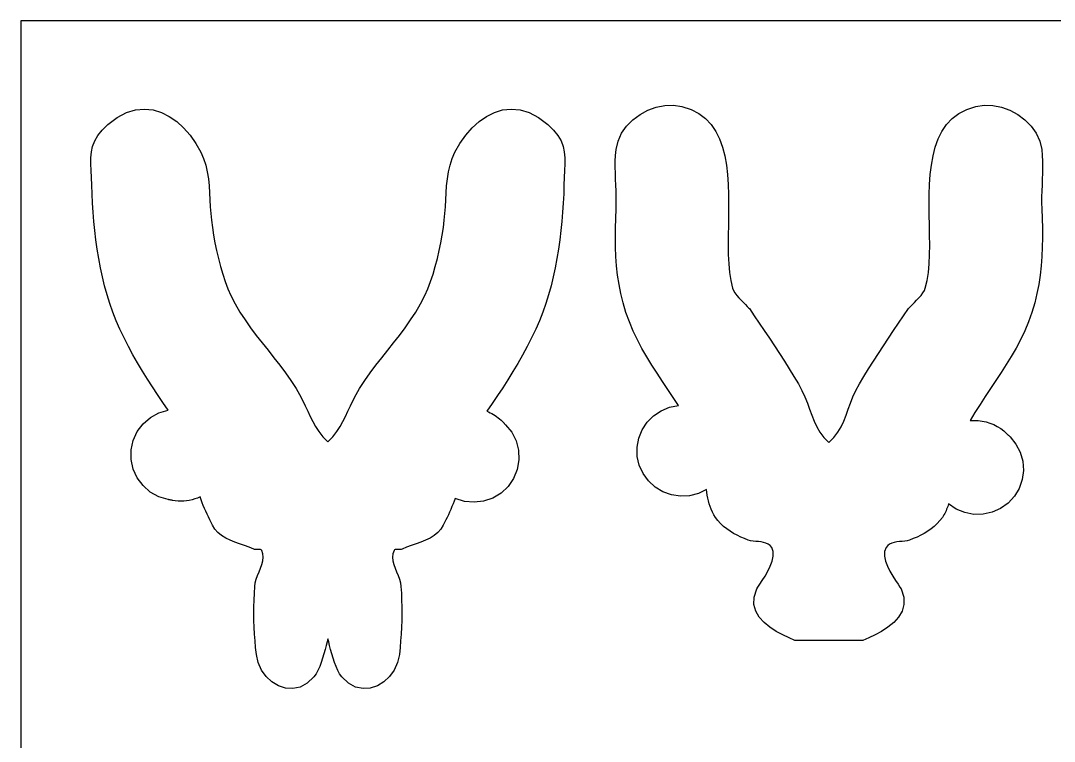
# Model space of a CAD drawing. Header units: inches. Extents: x 1 to 26.6, y 1 to 13.5.
# Drawn here: x 1 to 9.95, y 7.24 to 13.48 of the extents above; entities that cross this region are included whole.
import ezdxf

# ---------------------------------------------------------------- set-up
doc = ezdxf.new("R2010")
doc.units = ezdxf.units.IN
doc.layers.get('0').update_dxf_attribs({"linetype": 'CONTINUOUS'})

msp = doc.modelspace()

# ---------------------------------------------------------------- linework, layer by layer
at = {"color": 0, "linetype": 'CONTINUOUS'}
for p, q in [((26.6299, 13.4803), (1, 13.4803)), ((1, 13.4803), (1, 1)), ((1.9951, 12.7076), (2.0721, 12.715)), ((2.0721, 12.715), (2.1467, 12.7073)), ((5.1748, 12.7073), (5.2494, 12.715)), ((5.2494, 12.715), (5.3264, 12.7076)), ((6.4334, 12.7057), (6.5059, 12.7322)), ((6.5059, 12.7322), (6.5806, 12.7471)), ((6.5806, 12.7471), (6.6552, 12.7496)), ((6.6552, 12.7496), (6.7277, 12.7386)), ((6.7277, 12.7386), (6.8065, 12.7122)), ((9.1951, 12.7122), (9.2739, 12.7386)), ((9.2739, 12.7386), (9.3464, 12.7496)), ((9.3464, 12.7496), (9.4209, 12.7471)), ((9.4209, 12.7471), (9.4956, 12.7322)), ((9.4956, 12.7322), (9.5681, 12.7057)), ((1.7559, 12.5816), (1.8366, 12.6422)), ((1.8366, 12.6422), (1.9165, 12.6838)), ((1.9165, 12.6838), (1.9951, 12.7076)), ((2.1467, 12.7073), (2.2185, 12.6858)), ((2.2185, 12.6858), (2.287, 12.6519)), ((2.287, 12.6519), (2.3515, 12.6068)), ((4.97, 12.6068), (5.0345, 12.6519)), ((5.0345, 12.6519), (5.103, 12.6858)), ((5.103, 12.6858), (5.1748, 12.7073)), ((5.3264, 12.7076), (5.405, 12.6838)), ((5.405, 12.6838), (5.4849, 12.6422)), ((5.4849, 12.6422), (5.5655, 12.5816)), ((6.3028, 12.6227), (6.365, 12.6689)), ((6.365, 12.6689), (6.4334, 12.7057)), ((6.8065, 12.7122), (6.8745, 12.6766)), ((6.8745, 12.6766), (6.9324, 12.6324)), ((6.9324, 12.6324), (6.9811, 12.5805)), ((9.0204, 12.5805), (9.0692, 12.6324)), ((9.0692, 12.6324), (9.1271, 12.6766)), ((9.1271, 12.6766), (9.1951, 12.7122)), ((9.5681, 12.7057), (9.6366, 12.6689)), ((9.6366, 12.6689), (9.6987, 12.6227)), ((1.7059, 12.5329), (1.7559, 12.5816)), ((2.3515, 12.6068), (2.4116, 12.5518)), ((2.4116, 12.5518), (2.4668, 12.4883)), ((4.8547, 12.4883), (4.9099, 12.5518)), ((4.9099, 12.5518), (4.97, 12.6068)), ((5.5655, 12.5816), (5.6155, 12.5329)), ((6.2052, 12.5064), (6.2489, 12.5681)), ((6.2489, 12.5681), (6.3028, 12.6227)), ((6.9811, 12.5805), (7.0214, 12.5217)), ((8.9802, 12.5217), (9.0204, 12.5805)), ((9.6987, 12.6227), (9.7527, 12.5681)), ((9.7527, 12.5681), (9.7964, 12.5064)), ((1.6411, 12.4389), (1.6682, 12.4856)), ((1.6682, 12.4856), (1.7059, 12.5329)), ((2.4668, 12.4883), (2.5164, 12.4177)), ((4.8051, 12.4177), (4.8547, 12.4883)), ((5.6155, 12.5329), (5.6532, 12.4856)), ((5.6532, 12.4856), (5.6803, 12.4389)), ((6.174, 12.4381), (6.2052, 12.5064)), ((7.0214, 12.5217), (7.054, 12.4565)), ((7.054, 12.4565), (7.0796, 12.3857)), ((8.922, 12.3857), (8.9476, 12.4565)), ((8.9476, 12.4565), (8.9802, 12.5217)), ((9.7964, 12.5064), (9.8276, 12.4381)), ((1.6126, 12.3435), (1.6232, 12.3918)), ((1.6232, 12.3918), (1.6411, 12.4389)), ((2.5164, 12.4177), (2.56, 12.3413)), ((4.7615, 12.3413), (4.8051, 12.4177)), ((5.6803, 12.4389), (5.6982, 12.3918)), ((5.6982, 12.3918), (5.7089, 12.3435)), ((6.1527, 12.3137), (6.1573, 12.3648)), ((6.1573, 12.3648), (6.174, 12.4381)), ((7.0796, 12.3857), (7.0992, 12.3102)), ((8.9024, 12.3102), (8.922, 12.3857)), ((9.8276, 12.4381), (9.8443, 12.3648)), ((9.8443, 12.3648), (9.8489, 12.3137)), ((1.6075, 12.2406), (1.6079, 12.2934)), ((1.6079, 12.2934), (1.6126, 12.3435)), ((2.56, 12.3413), (2.5844, 12.2861)), ((2.5844, 12.2861), (2.6027, 12.2291)), ((4.7188, 12.2291), (4.7372, 12.2861)), ((4.7372, 12.2861), (4.7615, 12.3413)), ((5.7089, 12.3435), (5.7135, 12.2934)), ((5.7135, 12.2934), (5.714, 12.2406)), ((6.1504, 12.2626), (6.1527, 12.3137)), ((7.0992, 12.3102), (7.1133, 12.2306)), ((8.8882, 12.2306), (8.9024, 12.3102)), ((9.8489, 12.3137), (9.8511, 12.2626)), ((1.6097, 12.1842), (1.6075, 12.2406)), ((1.6128, 12.1233), (1.6097, 12.1842)), ((2.6027, 12.2291), (2.6161, 12.1704)), ((4.7053, 12.1704), (4.7188, 12.2291)), ((5.7118, 12.1842), (5.7086, 12.1233)), ((5.714, 12.2406), (5.7118, 12.1842)), ((6.1499, 12.2114), (6.1504, 12.2626)), ((6.1508, 12.1601), (6.1499, 12.2114)), ((7.1133, 12.2306), (7.1229, 12.1477)), ((8.8786, 12.1477), (8.8882, 12.2306)), ((9.8517, 12.2114), (9.8508, 12.1601)), ((9.8511, 12.2626), (9.8517, 12.2114)), ((1.6154, 12.0573), (1.6128, 12.1233)), ((2.6161, 12.1704), (2.6256, 12.1106)), ((2.6256, 12.1106), (2.6321, 12.0502)), ((4.6895, 12.0502), (4.6958, 12.1106)), ((4.6958, 12.1106), (4.7053, 12.1704)), ((5.7086, 12.1233), (5.706, 12.0573)), ((6.1525, 12.1087), (6.1508, 12.1601)), ((6.1547, 12.0574), (6.1525, 12.1087)), ((7.1229, 12.1477), (7.1287, 12.0623)), ((8.8728, 12.0623), (8.8786, 12.1477)), ((9.8491, 12.1087), (9.8469, 12.0574)), ((9.8508, 12.1601), (9.8491, 12.1087)), ((1.618, 11.9799), (1.6154, 12.0573)), ((2.6321, 12.0502), (2.6364, 11.9894)), ((4.6851, 11.9894), (4.6895, 12.0502)), ((5.706, 12.0573), (5.7034, 11.9799)), ((6.1567, 12.0059), (6.1547, 12.0574)), ((6.1581, 11.9546), (6.1567, 12.0059)), ((7.1287, 12.0623), (7.1316, 11.975)), ((8.87, 11.975), (8.8728, 12.0623)), ((9.8449, 12.0059), (9.8434, 11.9546)), ((9.8469, 12.0574), (9.8449, 12.0059)), ((1.6218, 11.9015), (1.618, 11.9799)), ((2.6364, 11.9894), (2.6396, 11.9288)), ((2.6396, 11.9288), (2.6426, 11.8688)), ((4.6789, 11.8688), (4.6819, 11.9288)), ((4.6819, 11.9288), (4.6851, 11.9894)), ((5.7034, 11.9799), (5.6997, 11.9015)), ((6.1584, 11.9032), (6.1581, 11.9546)), ((7.1316, 11.975), (7.1322, 11.8867)), ((8.8694, 11.8867), (8.87, 11.975)), ((9.8434, 11.9546), (9.8431, 11.9032)), ((1.627, 11.8222), (1.6218, 11.9015)), ((1.6335, 11.7424), (1.627, 11.8222)), ((2.6426, 11.8688), (2.6465, 11.8097)), ((4.675, 11.8097), (4.6789, 11.8688)), ((5.6946, 11.8222), (5.688, 11.7424)), ((5.6997, 11.9015), (5.6946, 11.8222)), ((6.1541, 11.7669), (6.1573, 11.852)), ((6.1573, 11.852), (6.1584, 11.9032)), ((7.1322, 11.8867), (7.1314, 11.798)), ((8.8702, 11.798), (8.8694, 11.8867)), ((9.8431, 11.9032), (9.8443, 11.852)), ((9.8443, 11.852), (9.8475, 11.7669)), ((1.6416, 11.6622), (1.6335, 11.7424)), ((2.6465, 11.8097), (2.6521, 11.7521)), ((2.6521, 11.7521), (2.6603, 11.6893)), ((4.6611, 11.6893), (4.6694, 11.7521)), ((4.6694, 11.7521), (4.675, 11.8097)), ((5.688, 11.7424), (5.6799, 11.6622)), ((6.152, 11.6831), (6.1541, 11.7669)), ((7.1314, 11.798), (7.1298, 11.7097)), ((8.8718, 11.7097), (8.8702, 11.798)), ((9.8475, 11.7669), (9.8496, 11.6831)), ((1.6513, 11.5819), (1.6416, 11.6622)), ((2.6603, 11.6893), (2.6705, 11.6241)), ((4.6509, 11.6241), (4.6611, 11.6893)), ((5.6799, 11.6622), (5.6702, 11.5819)), ((6.1514, 11.6005), (6.152, 11.6831)), ((7.1298, 11.7097), (7.1283, 11.6226)), ((8.8732, 11.6226), (8.8718, 11.7097)), ((9.8496, 11.6831), (9.8502, 11.6005)), ((1.6627, 11.5015), (1.6513, 11.5819)), ((2.6705, 11.6241), (2.6825, 11.557)), ((2.6825, 11.557), (2.6965, 11.489)), ((4.625, 11.489), (4.639, 11.557)), ((4.639, 11.557), (4.6509, 11.6241)), ((5.6702, 11.5819), (5.6587, 11.5015)), ((6.1524, 11.5189), (6.1514, 11.6005)), ((7.1283, 11.6226), (7.1278, 11.5373)), ((8.8738, 11.5373), (8.8732, 11.6226)), ((9.8502, 11.6005), (9.8492, 11.5189)), ((1.6759, 11.4213), (1.6627, 11.5015)), ((2.6965, 11.489), (2.7123, 11.4206)), ((4.6092, 11.4206), (4.625, 11.489)), ((5.6587, 11.5015), (5.6455, 11.4213)), ((6.1557, 11.438), (6.1524, 11.5189)), ((7.1278, 11.5373), (7.129, 11.4547)), ((8.8726, 11.4547), (8.8738, 11.5373)), ((9.8492, 11.5189), (9.8458, 11.438)), ((1.691, 11.3415), (1.6759, 11.4213)), ((2.7123, 11.4206), (2.7301, 11.3528)), ((4.5914, 11.3528), (4.6092, 11.4206)), ((5.6455, 11.4213), (5.6304, 11.3415)), ((6.1616, 11.3575), (6.1557, 11.438)), ((7.129, 11.4547), (7.1325, 11.3754)), ((7.1325, 11.3754), (7.1393, 11.3002)), ((8.8623, 11.3002), (8.8691, 11.3754)), ((8.8691, 11.3754), (8.8726, 11.4547)), ((9.8458, 11.438), (9.84, 11.3575)), ((1.7082, 11.2622), (1.691, 11.3415)), ((2.7301, 11.3528), (2.7498, 11.2861)), ((2.7498, 11.2861), (2.7716, 11.2214)), ((4.5499, 11.2214), (4.5717, 11.2861)), ((4.5717, 11.2861), (4.5914, 11.3528)), ((5.6304, 11.3415), (5.6132, 11.2622)), ((6.1704, 11.2773), (6.1616, 11.3575)), ((7.1393, 11.3002), (7.15, 11.2299)), ((8.8516, 11.2299), (8.8623, 11.3002)), ((9.84, 11.3575), (9.8311, 11.2773)), ((1.7275, 11.1838), (1.7082, 11.2622)), ((2.7716, 11.2214), (2.7952, 11.1593)), ((4.5263, 11.1593), (4.5499, 11.2214)), ((5.6132, 11.2622), (5.594, 11.1838)), ((6.1826, 11.1971), (6.1704, 11.2773)), ((6.1984, 11.1167), (6.1826, 11.1971)), ((7.15, 11.2299), (7.1656, 11.1651)), ((8.8359, 11.1651), (8.8516, 11.2299)), ((9.819, 11.1971), (9.8031, 11.1167)), ((9.8311, 11.2773), (9.819, 11.1971)), ((1.749, 11.1064), (1.7275, 11.1838)), ((1.7727, 11.0301), (1.749, 11.1064)), ((2.7952, 11.1593), (2.8208, 11.1006)), ((4.5006, 11.1006), (4.5263, 11.1593)), ((5.5725, 11.1064), (5.5487, 11.0301)), ((5.594, 11.1838), (5.5725, 11.1064)), ((6.2183, 11.0357), (6.1984, 11.1167)), ((7.1656, 11.1651), (7.174, 11.1449)), ((7.174, 11.1449), (7.1869, 11.1235)), ((7.1869, 11.1235), (7.2031, 11.1017)), ((8.7984, 11.1017), (8.8147, 11.1235)), ((8.8147, 11.1235), (8.8276, 11.1449)), ((8.8276, 11.1449), (8.8359, 11.1651)), ((9.8031, 11.1167), (9.7832, 11.0357)), ((1.7989, 10.9552), (1.7727, 11.0301)), ((2.8208, 11.1006), (2.858, 11.0277)), ((2.858, 11.0277), (2.8992, 10.9572)), ((4.4223, 10.9572), (4.4634, 11.0277)), ((4.4634, 11.0277), (4.5006, 11.1006)), ((5.5487, 11.0301), (5.5226, 10.9552)), ((6.2428, 10.9541), (6.2183, 11.0357)), ((7.2031, 11.1017), (7.2216, 11.0799)), ((7.2216, 11.0799), (7.2409, 11.0589)), ((7.2409, 11.0589), (7.2601, 11.0393)), ((7.2601, 11.0393), (7.278, 11.0216)), ((7.278, 11.0216), (7.2933, 11.0066)), ((8.7082, 11.0066), (8.7235, 11.0216)), ((8.7235, 11.0216), (8.7415, 11.0393)), ((8.7415, 11.0393), (8.7606, 11.0589)), ((8.7606, 11.0589), (8.78, 11.0799)), ((8.78, 11.0799), (8.7984, 11.1017)), ((9.7832, 11.0357), (9.7587, 10.9541)), ((1.8275, 10.8819), (1.7989, 10.9552)), ((2.8992, 10.9572), (2.9437, 10.8885)), ((4.3777, 10.8885), (4.4223, 10.9572)), ((5.5226, 10.9552), (5.494, 10.8819)), ((6.2721, 10.8716), (6.2428, 10.9541)), ((7.2933, 11.0066), (7.305, 10.9948)), ((7.305, 10.9948), (7.3118, 10.9869)), ((7.3118, 10.9869), (7.354, 10.925)), ((7.354, 10.925), (7.3971, 10.8616)), ((8.6045, 10.8616), (8.6476, 10.925)), ((8.6476, 10.925), (8.6898, 10.9869)), ((8.6898, 10.9869), (8.6966, 10.9948)), ((8.6966, 10.9948), (8.7082, 11.0066)), ((9.7587, 10.9541), (9.7295, 10.8716)), ((1.8586, 10.8102), (1.8275, 10.8819)), ((2.9437, 10.8885), (2.991, 10.8215)), ((4.3304, 10.8215), (4.3777, 10.8885)), ((5.494, 10.8819), (5.4628, 10.8102)), ((6.3049, 10.7924), (6.2721, 10.8716)), ((7.3971, 10.8616), (7.4407, 10.7969)), ((8.5608, 10.7969), (8.6045, 10.8616)), ((9.7295, 10.8716), (9.6972, 10.7935)), ((1.895, 10.7343), (1.8586, 10.8102)), ((2.991, 10.8215), (3.0404, 10.7556)), ((3.0404, 10.7556), (3.091, 10.6905)), ((4.2304, 10.6905), (4.2811, 10.7556)), ((4.2811, 10.7556), (4.3304, 10.8215)), ((5.4628, 10.8102), (5.4259, 10.7331)), ((6.3415, 10.7157), (6.3049, 10.7924)), ((7.4407, 10.7969), (7.4847, 10.7313)), ((8.5169, 10.7313), (8.5608, 10.7969)), ((9.6972, 10.7935), (9.6612, 10.7179)), ((1.9328, 10.66), (1.895, 10.7343)), ((1.972, 10.5874), (1.9328, 10.66)), ((3.091, 10.6905), (3.1423, 10.6259)), ((4.1792, 10.6259), (4.2304, 10.6905)), ((5.3876, 10.6578), (5.3477, 10.5843)), ((5.4259, 10.7331), (5.3876, 10.6578)), ((6.381, 10.6412), (6.3415, 10.7157)), ((7.4847, 10.7313), (7.5286, 10.665)), ((7.5286, 10.665), (7.5722, 10.5984)), ((8.4294, 10.5984), (8.473, 10.665)), ((8.473, 10.665), (8.5169, 10.7313)), ((9.6612, 10.7179), (9.6223, 10.6445)), ((2.0125, 10.5162), (1.972, 10.5874)), ((3.1423, 10.6259), (3.1936, 10.5614)), ((4.1278, 10.5614), (4.1792, 10.6259)), ((5.3477, 10.5843), (5.3065, 10.5121)), ((6.4232, 10.5685), (6.381, 10.6412)), ((6.4674, 10.4972), (6.4232, 10.5685)), ((7.5722, 10.5984), (7.615, 10.532)), ((8.3866, 10.532), (8.4294, 10.5984)), ((9.5808, 10.5727), (9.5374, 10.5023)), ((9.6223, 10.6445), (9.5808, 10.5727)), ((2.0543, 10.4464), (2.0125, 10.5162)), ((3.1936, 10.5614), (3.2443, 10.4965)), ((3.2443, 10.4965), (3.2935, 10.4308)), ((4.0279, 10.4308), (4.0772, 10.4965)), ((4.0772, 10.4965), (4.1278, 10.5614)), ((5.3065, 10.5121), (5.2641, 10.4411)), ((6.513, 10.4268), (6.4674, 10.4972)), ((7.615, 10.532), (7.6569, 10.4658)), ((8.3447, 10.4658), (8.3866, 10.532)), ((9.5374, 10.5023), (9.4926, 10.4329)), ((2.0972, 10.3774), (2.0543, 10.4464)), ((3.2935, 10.4308), (3.3407, 10.3642)), ((3.9807, 10.3642), (4.0279, 10.4308)), ((5.2641, 10.4411), (5.2204, 10.3714)), ((6.5594, 10.3571), (6.513, 10.4268)), ((7.6569, 10.4658), (7.6975, 10.4003)), ((7.6975, 10.4003), (7.7365, 10.3358)), ((8.2651, 10.3358), (8.3041, 10.4003)), ((8.3041, 10.4003), (8.3447, 10.4658)), ((9.4926, 10.4329), (9.447, 10.3642)), ((2.141, 10.3094), (2.0972, 10.3774)), ((2.1859, 10.2419), (2.141, 10.3094)), ((3.3407, 10.3642), (3.3852, 10.296)), ((3.9362, 10.296), (3.9807, 10.3642)), ((5.1757, 10.3023), (5.1302, 10.2339)), ((5.2204, 10.3714), (5.1757, 10.3023)), ((6.6061, 10.2876), (6.5594, 10.3571)), ((7.7365, 10.3358), (7.7675, 10.2786)), ((8.2341, 10.2786), (8.2651, 10.3358)), ((9.447, 10.3642), (9.4008, 10.2957)), ((2.2316, 10.1749), (2.1859, 10.2419)), ((3.3852, 10.296), (3.4161, 10.2432)), ((3.4161, 10.2432), (3.4424, 10.1931)), ((3.8792, 10.1931), (3.9053, 10.2432)), ((3.9053, 10.2432), (3.9362, 10.296)), ((5.1302, 10.2339), (5.0838, 10.1659)), ((6.6526, 10.2179), (6.6061, 10.2876)), ((6.6982, 10.1477), (6.6526, 10.2179)), ((7.7675, 10.2786), (7.7929, 10.2228)), ((7.7929, 10.2228), (7.8143, 10.1683)), ((8.1873, 10.1683), (8.2087, 10.2228)), ((8.2087, 10.2228), (8.2341, 10.2786)), ((9.355, 10.2271), (9.3099, 10.158)), ((9.4008, 10.2957), (9.355, 10.2271)), ((2.2779, 10.1081), (2.2316, 10.1749)), ((3.4424, 10.1931), (3.4653, 10.1452)), ((3.4653, 10.1452), (3.4865, 10.0991)), ((3.835, 10.0991), (3.8561, 10.1452)), ((3.8561, 10.1452), (3.8792, 10.1931)), ((5.0838, 10.1659), (5.0367, 10.0981)), ((6.5476, 10.1033), (6.6207, 10.1331)), ((6.6207, 10.1331), (6.6982, 10.1477)), ((7.8143, 10.1683), (7.8335, 10.1153)), ((8.168, 10.1153), (8.1873, 10.1683)), ((9.3099, 10.158), (9.266, 10.0881)), ((2.0606, 9.989), (2.124, 10.044)), ((2.124, 10.044), (2.1975, 10.0843)), ((2.1975, 10.0843), (2.2779, 10.1081)), ((3.4865, 10.0991), (3.5074, 10.0542)), ((3.5074, 10.0542), (3.5296, 10.0101)), ((3.7919, 10.0101), (3.8141, 10.0542)), ((3.8141, 10.0542), (3.835, 10.0991)), ((5.0367, 10.0981), (5.0518, 10.0919)), ((5.0518, 10.0919), (5.0666, 10.0851)), ((5.0666, 10.0851), (5.0811, 10.0776)), ((5.0811, 10.0776), (5.0953, 10.0696)), ((5.0953, 10.0696), (5.1093, 10.0609)), ((5.1093, 10.0609), (5.1227, 10.0517)), ((5.1227, 10.0517), (5.1358, 10.042)), ((5.1358, 10.042), (5.1485, 10.0317)), ((5.1485, 10.0317), (5.1608, 10.0208)), ((6.4262, 10.0035), (6.4819, 10.0596)), ((6.4819, 10.0596), (6.5476, 10.1033)), ((7.8335, 10.1153), (7.8523, 10.0635)), ((7.8523, 10.0635), (7.8724, 10.0133)), ((8.1292, 10.0133), (8.1493, 10.0635)), ((8.1493, 10.0635), (8.168, 10.1153)), ((9.266, 10.0881), (9.224, 10.0171)), ((2.0104, 9.9218), (2.0606, 9.989)), ((3.5296, 10.0101), (3.5546, 9.9663)), ((3.5546, 9.9663), (3.5838, 9.9224)), ((3.7378, 9.9224), (3.767, 9.9663)), ((3.767, 9.9663), (3.7919, 10.0101)), ((5.1608, 10.0208), (5.1726, 10.0095)), ((5.1726, 10.0095), (5.1754, 10.0067)), ((5.1754, 10.0067), (5.1782, 10.004)), ((5.1782, 10.004), (5.1809, 10.0011)), ((5.1809, 10.0011), (5.1837, 9.9983)), ((5.1837, 9.9983), (5.1866, 9.9956)), ((5.1866, 9.9956), (5.1893, 9.9928)), ((5.1893, 9.9928), (5.1921, 9.99)), ((5.1921, 9.99), (5.1949, 9.9872)), ((5.1949, 9.9872), (5.1977, 9.9845)), ((5.1977, 9.9845), (5.2004, 9.9817)), ((5.2004, 9.9817), (5.253, 9.9165)), ((6.3828, 9.9376), (6.4262, 10.0035)), ((7.8724, 10.0133), (7.8955, 9.9645)), ((7.8955, 9.9645), (7.9235, 9.917)), ((8.0781, 9.917), (8.106, 9.9645)), ((8.106, 9.9645), (8.1292, 10.0133)), ((9.224, 10.0171), (9.2589, 10.0191)), ((9.2589, 10.0191), (9.2937, 10.0179)), ((9.2937, 10.0179), (9.3283, 10.0138)), ((9.3283, 10.0138), (9.3625, 10.0066)), ((9.3625, 10.0066), (9.3959, 9.9964)), ((9.3959, 9.9964), (9.4282, 9.9831)), ((9.4282, 9.9831), (9.4593, 9.9672)), ((9.4593, 9.9672), (9.4887, 9.9485)), ((9.4887, 9.9485), (9.5166, 9.9274)), ((1.9755, 9.8455), (2.0104, 9.9218)), ((3.5838, 9.9224), (3.6186, 9.8779)), ((3.6186, 9.8779), (3.6607, 9.8324)), ((3.6607, 9.8324), (3.7029, 9.8779)), ((3.7029, 9.8779), (3.7378, 9.9224)), ((5.253, 9.9165), (5.2906, 9.8417)), ((6.3395, 9.7866), (6.3535, 9.8643)), ((6.3535, 9.8643), (6.3828, 9.9376)), ((7.9235, 9.917), (7.958, 9.8709)), ((7.958, 9.8709), (8.0007, 9.8264)), ((8.0008, 9.8264), (8.0435, 9.8709)), ((8.0435, 9.8709), (8.0781, 9.917)), ((9.5166, 9.9274), (9.5423, 9.9038)), ((9.5423, 9.9038), (9.5451, 9.901)), ((9.5451, 9.901), (9.5478, 9.8982)), ((9.5478, 9.8982), (9.5506, 9.8954)), ((9.5506, 9.8954), (9.5534, 9.8926)), ((9.5534, 9.8926), (9.5563, 9.8899)), ((9.5563, 9.8899), (9.559, 9.8871)), ((9.559, 9.8871), (9.5618, 9.8843)), ((9.5618, 9.8843), (9.5646, 9.8816)), ((9.5646, 9.8816), (9.5673, 9.8787)), ((9.5673, 9.8787), (9.5701, 9.8759)), ((9.5701, 9.8759), (9.6207, 9.8139)), ((1.9574, 9.6797), (1.9576, 9.7635)), ((1.9576, 9.7635), (1.9755, 9.8455)), ((5.2906, 9.8417), (5.3116, 9.7605)), ((5.3116, 9.7605), (5.3149, 9.6769)), ((6.3411, 9.7076), (6.3395, 9.7866)), ((8.0007, 9.8264), (8.0008, 9.8264)), ((9.6207, 9.8139), (9.6577, 9.7427)), ((1.9751, 9.5977), (1.9574, 9.6797)), ((5.3149, 9.6769), (5.3004, 9.5944)), ((6.3585, 9.6306), (6.3411, 9.7076)), ((9.6577, 9.7427), (9.6795, 9.6656)), ((2.0097, 9.5212), (1.9751, 9.5977)), ((5.3004, 9.5944), (5.2689, 9.5168)), ((6.3909, 9.5586), (6.3585, 9.6306)), ((9.6852, 9.5856), (9.6747, 9.5062)), ((9.6795, 9.6656), (9.6852, 9.5856)), ((2.0596, 9.454), (2.0097, 9.5212)), ((5.2689, 9.5168), (5.2216, 9.4477)), ((6.4371, 9.4946), (6.3909, 9.5586)), ((6.495, 9.4409), (6.4371, 9.4946)), ((9.6747, 9.5062), (9.6482, 9.4306)), ((2.1227, 9.3986), (2.0596, 9.454)), ((5.2216, 9.4477), (5.1606, 9.3901)), ((6.5626, 9.4), (6.495, 9.4409)), ((6.9409, 9.4219), (6.8702, 9.3869)), ((6.944, 9.3965), (6.9409, 9.4219)), ((9.6482, 9.4306), (9.6071, 9.3619)), ((2.1961, 9.358), (2.1227, 9.3986)), ((2.2765, 9.334), (2.1961, 9.358)), ((2.2803, 9.3332), (2.2765, 9.334)), ((2.2842, 9.3325), (2.2803, 9.3332)), ((2.288, 9.3318), (2.2842, 9.3325)), ((2.2919, 9.331), (2.288, 9.3318)), ((2.2957, 9.3303), (2.2919, 9.331)), ((2.2997, 9.3296), (2.2957, 9.3303)), ((2.3035, 9.3289), (2.2997, 9.3296)), ((2.3074, 9.3281), (2.3035, 9.3289)), ((2.3112, 9.3274), (2.3074, 9.3281)), ((2.3151, 9.3267), (2.3112, 9.3274)), ((2.3393, 9.3229), (2.3151, 9.3267)), ((2.3635, 9.3206), (2.3393, 9.3229)), ((2.3879, 9.3199), (2.3635, 9.3206)), ((2.4123, 9.3207), (2.3879, 9.3199)), ((2.4366, 9.323), (2.4123, 9.3207)), ((2.4607, 9.3268), (2.4366, 9.323)), ((2.4845, 9.332), (2.4607, 9.3268)), ((2.5079, 9.3388), (2.4845, 9.332)), ((2.5309, 9.3469), (2.5079, 9.3388)), ((2.5533, 9.3565), (2.5309, 9.3469)), ((2.5622, 9.3312), (2.5533, 9.3565)), ((2.5717, 9.3063), (2.5622, 9.3312)), ((4.7548, 9.3192), (4.7456, 9.2955)), ((4.7634, 9.3429), (4.7548, 9.3192)), ((4.8433, 9.3175), (4.7634, 9.3429)), ((4.9267, 9.3096), (4.8433, 9.3175)), ((5.0098, 9.3195), (4.9267, 9.3096)), ((5.0891, 9.3468), (5.0098, 9.3195)), ((5.1606, 9.3901), (5.0891, 9.3468)), ((6.6369, 9.3734), (6.5626, 9.4)), ((6.715, 9.3621), (6.6369, 9.3734)), ((6.7939, 9.3667), (6.715, 9.3621)), ((6.8702, 9.3869), (6.7939, 9.3667)), ((6.9476, 9.3714), (6.944, 9.3965)), ((6.9521, 9.3464), (6.9476, 9.3714)), ((6.9575, 9.3216), (6.9521, 9.3464)), ((6.9641, 9.2972), (6.9575, 9.3216)), ((9.6071, 9.3619), (9.5528, 9.3029)), ((2.5818, 9.2815), (2.5717, 9.3063)), ((2.5924, 9.2568), (2.5818, 9.2815)), ((2.6034, 9.2323), (2.5924, 9.2568)), ((2.6147, 9.2078), (2.6034, 9.2323)), ((4.7151, 9.2257), (4.7043, 9.2026)), ((4.7256, 9.2489), (4.7151, 9.2257)), ((4.7358, 9.2722), (4.7256, 9.2489)), ((4.7456, 9.2955), (4.7358, 9.2722)), ((6.9719, 9.2729), (6.9641, 9.2972)), ((6.981, 9.2491), (6.9719, 9.2729)), ((6.9917, 9.2256), (6.981, 9.2491)), ((7.0041, 9.2025), (6.9917, 9.2256)), ((9.0098, 9.2255), (9.0039, 9.214)), ((9.0153, 9.2373), (9.0098, 9.2255)), ((9.0205, 9.2491), (9.0153, 9.2373)), ((9.0252, 9.2609), (9.0205, 9.2491)), ((9.0297, 9.2728), (9.0252, 9.2609)), ((9.0337, 9.2849), (9.0297, 9.2728)), ((9.0374, 9.297), (9.0337, 9.2849)), ((9.1035, 9.2518), (9.0374, 9.297)), ((9.1775, 9.2208), (9.1035, 9.2518)), ((9.4146, 9.2235), (9.3363, 9.2064)), ((9.4877, 9.2561), (9.4146, 9.2235)), ((9.5528, 9.3029), (9.4877, 9.2561)), ((2.6262, 9.1835), (2.6147, 9.2078)), ((2.6379, 9.1593), (2.6262, 9.1835)), ((2.6496, 9.1351), (2.6379, 9.1593)), ((2.661, 9.1109), (2.6496, 9.1351)), ((4.6714, 9.1339), (4.6604, 9.1109)), ((4.6823, 9.1568), (4.6714, 9.1339)), ((4.6933, 9.1797), (4.6823, 9.1568)), ((4.7043, 9.2026), (4.6933, 9.1797)), ((7.0181, 9.1797), (7.0041, 9.2025)), ((7.0394, 9.1511), (7.0181, 9.1797)), ((7.0628, 9.1249), (7.0394, 9.1511)), ((8.9622, 9.1511), (8.9387, 9.1249)), ((8.9834, 9.1797), (8.9622, 9.1511)), ((8.9907, 9.191), (8.9834, 9.1797)), ((8.9975, 9.2024), (8.9907, 9.191)), ((9.0039, 9.214), (8.9975, 9.2024)), ((9.2561, 9.2054), (9.1775, 9.2208)), ((9.3363, 9.2064), (9.2561, 9.2054)), ((2.6819, 9.0765), (2.661, 9.1109)), ((2.7086, 9.0471), (2.6819, 9.0765)), ((2.7403, 9.022), (2.7086, 9.0471)), ((4.6128, 9.0471), (4.5811, 9.022)), ((4.6396, 9.0765), (4.6128, 9.0471)), ((4.6604, 9.1109), (4.6396, 9.0765)), ((7.0883, 9.1009), (7.0628, 9.1249)), ((7.1156, 9.079), (7.0883, 9.1009)), ((7.1444, 9.059), (7.1156, 9.079)), ((7.1745, 9.0406), (7.1444, 9.059)), ((8.8572, 9.059), (8.8271, 9.0406)), ((8.8859, 9.079), (8.8572, 9.059)), ((8.9132, 9.1009), (8.8859, 9.079)), ((8.9387, 9.1249), (8.9132, 9.1009)), ((2.7759, 9.0005), (2.7403, 9.022)), ((2.8145, 8.9819), (2.7759, 9.0005)), ((2.8551, 8.9653), (2.8145, 8.9819)), ((2.8968, 8.95), (2.8551, 8.9653)), ((4.4664, 8.9653), (4.4247, 8.95)), ((4.507, 8.9819), (4.4664, 8.9653)), ((4.5455, 9.0005), (4.507, 8.9819)), ((4.5811, 9.022), (4.5455, 9.0005)), ((7.2055, 9.0241), (7.1745, 9.0406)), ((7.2374, 9.0091), (7.2055, 9.0241)), ((7.2697, 8.9953), (7.2374, 9.0091)), ((7.3022, 8.9829), (7.2697, 8.9953)), ((7.3224, 8.9772), (7.3022, 8.9829)), ((7.3441, 8.9735), (7.3224, 8.9772)), ((7.3668, 8.9711), (7.3441, 8.9735)), ((7.3898, 8.9691), (7.3668, 8.9711)), ((7.4126, 8.9666), (7.3898, 8.9691)), ((7.4348, 8.9628), (7.4126, 8.9666)), ((7.4557, 8.957), (7.4348, 8.9628)), ((7.4748, 8.9482), (7.4557, 8.957)), ((8.5459, 8.957), (8.5268, 8.9482)), ((8.5668, 8.9628), (8.5459, 8.957)), ((8.589, 8.9666), (8.5668, 8.9628)), ((8.6118, 8.9691), (8.589, 8.9666)), ((8.6348, 8.9711), (8.6118, 8.9691)), ((8.6575, 8.9735), (8.6348, 8.9711)), ((8.6792, 8.9772), (8.6575, 8.9735)), ((8.6994, 8.9829), (8.6792, 8.9772)), ((8.7319, 8.9953), (8.6994, 8.9829)), ((8.7642, 9.0091), (8.7319, 8.9953)), ((8.796, 9.0241), (8.7642, 9.0091)), ((8.8271, 9.0406), (8.796, 9.0241)), ((2.9384, 8.9352), (2.8968, 8.95)), ((2.9793, 8.9203), (2.9384, 8.9352)), ((3.0183, 8.9044), (2.9793, 8.9203)), ((3.0252, 8.9023), (3.0183, 8.9044)), ((3.0327, 8.9014), (3.0252, 8.9023)), ((3.0407, 8.9014), (3.0327, 8.9014)), ((3.049, 8.9019), (3.0407, 8.9014)), ((3.057, 8.9024), (3.049, 8.9019)), ((3.0648, 8.9025), (3.057, 8.9024)), ((3.072, 8.9019), (3.0648, 8.9025)), ((3.0784, 8.9002), (3.072, 8.9019)), ((3.0836, 8.897), (3.0784, 8.9002)), ((3.0876, 8.8918), (3.0836, 8.897)), ((3.0977, 8.863), (3.0876, 8.8918)), ((4.2339, 8.8918), (4.2237, 8.863)), ((4.2378, 8.897), (4.2339, 8.8918)), ((4.2431, 8.9002), (4.2378, 8.897)), ((4.2495, 8.9019), (4.2431, 8.9002)), ((4.2567, 8.9025), (4.2495, 8.9019)), ((4.2645, 8.9024), (4.2567, 8.9025)), ((4.2807, 8.9014), (4.2645, 8.9024)), ((4.2887, 8.9014), (4.2807, 8.9014)), ((4.2964, 8.9023), (4.2887, 8.9014)), ((4.3032, 8.9044), (4.2964, 8.9023)), ((4.3422, 8.9203), (4.3032, 8.9044)), ((4.383, 8.9352), (4.3422, 8.9203)), ((4.4247, 8.95), (4.383, 8.9352)), ((7.4915, 8.9357), (7.4748, 8.9482)), ((7.5052, 8.9185), (7.4915, 8.9357)), ((7.5182, 8.8832), (7.5052, 8.9185)), ((7.5189, 8.8433), (7.5182, 8.8832)), ((8.4834, 8.8832), (8.4827, 8.8433)), ((8.4964, 8.9185), (8.4834, 8.8832)), ((8.5101, 8.9357), (8.4964, 8.9185)), ((8.5268, 8.9482), (8.5101, 8.9357)), ((3.0892, 8.7721), (3.097, 8.8031)), ((3.097, 8.8031), (3.1003, 8.8334)), ((3.1003, 8.8334), (3.0977, 8.863)), ((4.2237, 8.863), (4.2211, 8.8334)), ((4.2211, 8.8334), (4.2245, 8.8031)), ((4.2245, 8.8031), (4.2323, 8.7721)), ((7.4932, 8.756), (7.5098, 8.8003)), ((7.5098, 8.8003), (7.5189, 8.8433)), ((8.4827, 8.8433), (8.4918, 8.8003)), ((8.4918, 8.8003), (8.5083, 8.756)), ((3.0527, 8.677), (3.0655, 8.709)), ((3.0655, 8.709), (3.0782, 8.7407)), ((3.0782, 8.7407), (3.0892, 8.7721)), ((4.2323, 8.7721), (4.2433, 8.7407)), ((4.2433, 8.7407), (4.2559, 8.709)), ((4.2559, 8.709), (4.2688, 8.677)), ((7.4478, 8.6705), (7.4718, 8.7122)), ((7.4718, 8.7122), (7.4932, 8.756)), ((8.5083, 8.756), (8.5298, 8.7122)), ((8.5298, 8.7122), (8.5537, 8.6705)), ((3.0275, 8.5812), (3.0323, 8.613)), ((3.0323, 8.613), (3.0411, 8.6449)), ((3.0411, 8.6449), (3.0527, 8.677)), ((4.2688, 8.677), (4.2803, 8.6449)), ((4.2803, 8.6449), (4.2892, 8.613)), ((4.2892, 8.613), (4.294, 8.5812)), ((7.3853, 8.5753), (7.4022, 8.6003)), ((7.4022, 8.6003), (7.4237, 8.6327)), ((7.4237, 8.6327), (7.4478, 8.6705)), ((8.5537, 8.6705), (8.5778, 8.6327)), ((8.5778, 8.6327), (8.5995, 8.6003)), ((8.5995, 8.6003), (8.6162, 8.5753)), ((3.0216, 8.4636), (3.0241, 8.5225)), ((3.0241, 8.5225), (3.0275, 8.5812)), ((4.294, 8.5812), (4.2975, 8.5225)), ((4.2975, 8.5225), (4.2999, 8.4636)), ((7.3529, 8.4891), (7.3757, 8.5592)), ((7.3757, 8.5592), (7.3853, 8.5753)), ((8.6162, 8.5753), (8.6258, 8.5592)), ((8.6258, 8.5592), (8.6486, 8.4891)), ((3.0203, 8.4047), (3.0216, 8.4636)), ((4.2999, 8.4636), (4.3011, 8.4047)), ((7.3511, 8.4251), (7.3529, 8.4891)), ((7.3672, 8.3672), (7.3511, 8.4251)), ((8.6504, 8.4251), (8.6344, 8.3672)), ((8.6486, 8.4891), (8.6504, 8.4251)), ((3.0201, 8.3457), (3.0203, 8.4047)), ((3.021, 8.2867), (3.0201, 8.3457)), ((4.3014, 8.3457), (4.3004, 8.2867)), ((4.3011, 8.4047), (4.3014, 8.3457)), ((7.3977, 8.315), (7.3672, 8.3672)), ((8.6344, 8.3672), (8.6039, 8.315)), ((3.023, 8.2277), (3.021, 8.2867)), ((4.3004, 8.2867), (4.2984, 8.2277)), ((7.4396, 8.2685), (7.3977, 8.315)), ((7.4895, 8.2275), (7.4396, 8.2685)), ((8.562, 8.2685), (8.5121, 8.2275)), ((8.6039, 8.315), (8.562, 8.2685)), ((3.026, 8.1689), (3.023, 8.2277)), ((3.0302, 8.11), (3.026, 8.1689)), ((4.2954, 8.1689), (4.2914, 8.11)), ((4.2984, 8.2277), (4.2954, 8.1689)), ((7.5444, 8.1918), (7.4895, 8.2275)), ((7.6009, 8.161), (7.5444, 8.1918)), ((7.6559, 8.1353), (7.6009, 8.161)), ((8.4006, 8.161), (8.3456, 8.1353)), ((8.4572, 8.1918), (8.4006, 8.161)), ((8.5121, 8.2275), (8.4572, 8.1918)), ((3.0353, 8.0514), (3.0302, 8.11)), ((3.6454, 8.0689), (3.6366, 8.0345)), ((3.6534, 8.1003), (3.6454, 8.0689)), ((3.6607, 8.1276), (3.6534, 8.1003)), ((3.668, 8.1003), (3.6607, 8.1276)), ((3.676, 8.0689), (3.668, 8.1003)), ((3.6849, 8.0345), (3.676, 8.0689)), ((4.2914, 8.11), (4.2861, 8.0514)), ((7.7062, 8.1143), (7.6559, 8.1353)), ((8.2953, 8.1143), (7.7062, 8.1143)), ((8.3456, 8.1353), (8.2953, 8.1143)), ((3.0416, 7.9927), (3.0353, 8.0514)), ((3.0573, 7.922), (3.0416, 7.9927)), ((3.6267, 7.9981), (3.6157, 7.9609)), ((3.6366, 8.0345), (3.6267, 7.9981)), ((3.6948, 7.9981), (3.6849, 8.0345)), ((3.7057, 7.9609), (3.6948, 7.9981)), ((4.28, 7.9927), (4.2642, 7.922)), ((4.2861, 8.0514), (4.28, 7.9927)), ((3.0864, 7.8574), (3.0573, 7.922)), ((3.59, 7.8881), (3.575, 7.8546)), ((3.6035, 7.9239), (3.59, 7.8881)), ((3.6157, 7.9609), (3.6035, 7.9239)), ((3.7179, 7.9239), (3.7057, 7.9609)), ((3.7315, 7.8881), (3.7179, 7.9239)), ((3.7465, 7.8546), (3.7315, 7.8881)), ((4.2642, 7.922), (4.2351, 7.8574)), ((3.1267, 7.801), (3.0864, 7.8574)), ((3.1758, 7.7548), (3.1267, 7.801)), ((3.5401, 7.7989), (3.482, 7.7435)), ((3.5584, 7.8245), (3.5401, 7.7989)), ((3.575, 7.8546), (3.5584, 7.8245)), ((3.763, 7.8245), (3.7465, 7.8546)), ((3.7814, 7.7989), (3.763, 7.8245)), ((3.8395, 7.7435), (3.7814, 7.7989)), ((4.1949, 7.801), (4.1456, 7.7548)), ((4.2351, 7.8574), (4.1949, 7.801)), ((3.232, 7.7207), (3.1758, 7.7548)), ((3.2928, 7.7005), (3.232, 7.7207)), ((3.3561, 7.6964), (3.2928, 7.7005)), ((3.42, 7.71), (3.3561, 7.6964)), ((3.482, 7.7435), (3.42, 7.71)), ((3.9015, 7.71), (3.8395, 7.7435)), ((3.9653, 7.6964), (3.9015, 7.71)), ((4.0286, 7.7005), (3.9653, 7.6964)), ((4.0895, 7.7207), (4.0286, 7.7005)), ((4.1456, 7.7548), (4.0895, 7.7207))]:
    msp.add_line(p, q, dxfattribs=at)

doc.saveas('drawing.dxf')
